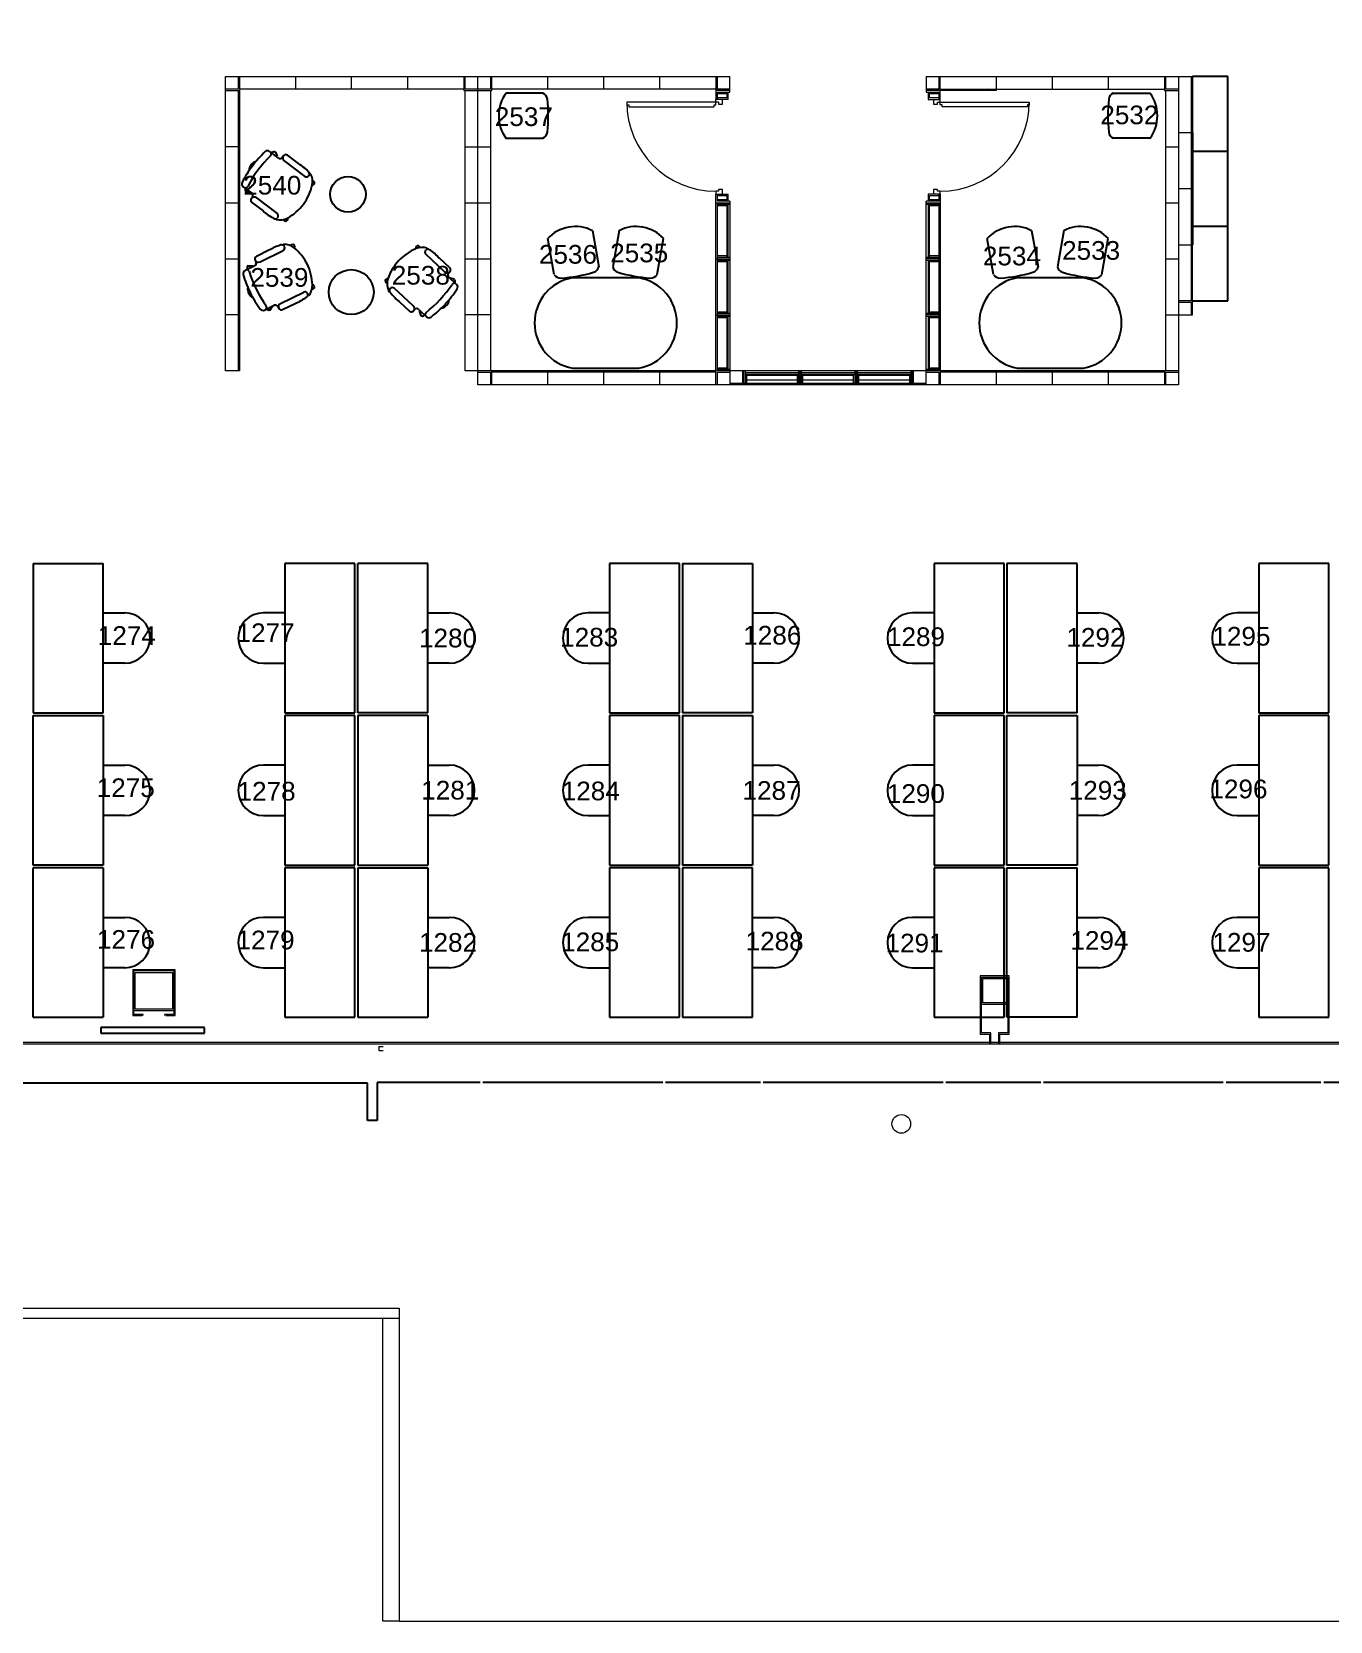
# Model space of a CAD drawing. Header units: millimetres. Extents: x -87 to 119687, y -2887 to 43508.
# Drawn here: x 35458 to 49356, y -2887 to 14130 of the extents above; entities that cross this region are included whole.
import ezdxf

# ---------------------------------------------------------------- set-up
doc = ezdxf.new("R2010")
doc.units = ezdxf.units.MM
for name, color, linetype in [('@_line-plan-doors', 7, 'Continuous'), ('@_line-plan-furniture', 7, 'Continuous'), ('@_line-plan-panels', 7, 'Continuous'), ('@_line-plan-walls', 7, 'Continuous'), ('@_text-object-seat', 7, 'Continuous')]:
    doc.layers.add(name, color=color, linetype=linetype)
doc.styles.get("Standard").update_dxf_attribs({"font": 'arial.ttf'})

# ---------------------------------------------------------------- blocks, each defined once
blk = doc.blocks.new('@_floor_10')
at = {"layer": '@_line-plan-doors', "lineweight": 13}
for p, q in [((41827, 13377), (41827, 13349)), ((42809, 13377), (41827, 13377)), ((41827, 13349), (41847, 13349)), ((41847, 13349), (41847, 13327)), ((41847, 13327), (42761, 13327)), ((42761, 13349), (42781, 13349)), ((42761, 13327), (42761, 13349)), ((42781, 13349), (42781, 13407)), ((42809, 13377), (42809, 13357)), ((42809, 13357), (42851, 13357)), ((42851, 13357), (42851, 13407)), ((45111, 13407), (45111, 13357)), ((45111, 13357), (45153, 13357)), ((45153, 13357), (45153, 13377)), ((45153, 13377), (46135, 13377)), ((45181, 13349), (45181, 13407)), ((45201, 13349), (45181, 13349)), ((45201, 13327), (45201, 13349)), ((46115, 13327), (45201, 13327)), ((46115, 13349), (46115, 13327)), ((46135, 13349), (46115, 13349)), ((46135, 13377), (46135, 13349)), ((42809, 12423), (42781, 12423)), ((42781, 12423), (42781, 12393)), ((42851, 12443), (42809, 12443)), ((42809, 12443), (42809, 12423)), ((42851, 12393), (42851, 12443)), ((45153, 12443), (45111, 12443)), ((45111, 12443), (45111, 12393)), ((45153, 12423), (45153, 12443)), ((45181, 12423), (45153, 12423)), ((45181, 12393), (45181, 12423))]:
    blk.add_line(p, q, dxfattribs=at)
for centre, start, end in [((42781, 13377), 180, 270), ((45181, 13377), 270, 0)]:
    blk.add_arc(centre, 954, start, end, dxfattribs=at)
at = {"layer": '@_line-plan-furniture'}
for p, q in [((48261, 13650), (47881, 13650)), ((48261, 11250), (48261, 13650)), ((40929, 13474), (40536, 13474)), ((47033, 13474), (47426, 13474)), ((40536, 12990), (40929, 12990)), ((47426, 12990), (47033, 12990)), ((47881, 13050), (47881, 11850)), ((38096, 12780), (38004, 12849)), ((38066, 12841), (38085, 12797)), ((38151, 12803), (38138, 12786)), ((38313, 12719), (38193, 12809)), ((48261, 12850), (47881, 12850)), ((38159, 12748), (38380, 12582)), ((37721, 12471), (37813, 12402)), ((38422, 12588), (38424, 12591)), ((37750, 12419), (37798, 12414)), ((37819, 12360), (37807, 12344)), ((37813, 12302), (37933, 12212)), ((37862, 12351), (38083, 12185)), ((38089, 12143), (38087, 12141)), ((41049, 11530), (40981, 11917)), ((41458, 12001), (41526, 11613)), ((41744, 12001), (41676, 11613)), ((42153, 11530), (42221, 11917)), ((45752, 11530), (45684, 11917)), ((46160, 12001), (46229, 11613)), ((46504, 12001), (46436, 11613)), ((46913, 11530), (46981, 11917)), ((47881, 12050), (48261, 12050)), ((37996, 11791), (37862, 11724)), ((37901, 11667), (38149, 11789)), ((38163, 11829), (38161, 11832)), ((39673, 11790), (39675, 11793)), ((39877, 11560), (39675, 11748)), ((37844, 11625), (37740, 11575)), ((37775, 11626), (37823, 11623)), ((37848, 11684), (37857, 11666)), ((39931, 11604), (39821, 11706)), ((39919, 11546), (39933, 11562)), ((40005, 11426), (39921, 11504)), ((39982, 11480), (39935, 11491)), ((41957, 11496), (41245, 11496)), ((46717, 11496), (46005, 11496)), ((38120, 11222), (38368, 11344)), ((38408, 11330), (38409, 11327)), ((39295, 11382), (39293, 11380)), ((39540, 11196), (39338, 11384)), ((39391, 11241), (39501, 11139)), ((47881, 11250), (48261, 11250)), ((37948, 11151), (38052, 11202)), ((38008, 11153), (38035, 11193)), ((38092, 11188), (38101, 11170)), ((38141, 11156), (38276, 11222)), ((39543, 11141), (39557, 11156)), ((39600, 11158), (39684, 11079)), ((39624, 11094), (39609, 11140)), ((41245, 10530), (41957, 10530)), ((46005, 10530), (46717, 10530)), ((35473, 8439), (36223, 8439)), ((35473, 8439), (35473, 6839)), ((36223, 6839), (36223, 8439)), ((38917, 8439), (38167, 8439)), ((38167, 8439), (38167, 6839)), ((38917, 6839), (38917, 8439)), ((38947, 6839), (38947, 8439)), ((39697, 8439), (38947, 8439)), ((39697, 6839), (39697, 8439)), ((41642, 8439), (41642, 6839)), ((42392, 8439), (41642, 8439)), ((42392, 6839), (42392, 8439)), ((42422, 8439), (43172, 8439)), ((42422, 8439), (42422, 6839)), ((43172, 8439), (43172, 6839)), ((45866, 8439), (45116, 8439)), ((45116, 8439), (45116, 6839)), ((45866, 6839), (45866, 8439)), ((46646, 8439), (45896, 8439)), ((45896, 8439), (45896, 6839)), ((46646, 6839), (46646, 8439)), ((49341, 8439), (48591, 8439)), ((48591, 8439), (48591, 6839)), ((49341, 6839), (49341, 8439)), ((36223, 7909), (36453, 7909)), ((38167, 7909), (37937, 7909)), ((39697, 7909), (39927, 7909)), ((41642, 7909), (41412, 7909)), ((43172, 7909), (43402, 7909)), ((45116, 7909), (44886, 7909)), ((46646, 7909), (46876, 7909)), ((48591, 7909), (48361, 7909)), ((36453, 7369), (36223, 7369)), ((37937, 7369), (38167, 7369)), ((39927, 7369), (39697, 7369)), ((41412, 7369), (41642, 7369)), ((43402, 7369), (43172, 7369)), ((44886, 7369), (45116, 7369)), ((46876, 7369), (46646, 7369)), ((48361, 7369), (48591, 7369)), ((35473, 6839), (36223, 6839)), ((35473, 5209), (35473, 6809)), ((35473, 6809), (36223, 6809)), ((36223, 6809), (36223, 5209)), ((38167, 6839), (38917, 6839)), ((38167, 6809), (38167, 5209)), ((38917, 6809), (38167, 6809)), ((38917, 5209), (38917, 6809)), ((39697, 6839), (38947, 6839)), ((39697, 6809), (38947, 6809)), ((38947, 6809), (38947, 5209)), ((39697, 6809), (39697, 5209)), ((41642, 6839), (42392, 6839)), ((42392, 6809), (41642, 6809)), ((41642, 6809), (41642, 5209)), ((42392, 5209), (42392, 6809)), ((43172, 6839), (42422, 6839)), ((42422, 6809), (43172, 6809)), ((42422, 6809), (42422, 5209)), ((43172, 6809), (43172, 5209)), ((45116, 6839), (45866, 6839)), ((45866, 6809), (45116, 6809)), ((45116, 6809), (45116, 5209)), ((45866, 5209), (45866, 6809)), ((46646, 6839), (45896, 6839)), ((45896, 5209), (45896, 6809)), ((45896, 6809), (46646, 6809)), ((46646, 6809), (46646, 5209)), ((48591, 6839), (49341, 6839)), ((49341, 6809), (48591, 6809)), ((48591, 6809), (48591, 5209)), ((49341, 5209), (49341, 6809)), ((36223, 6279), (36453, 6279)), ((38167, 6279), (37937, 6279)), ((39697, 6279), (39927, 6279)), ((41642, 6279), (41412, 6279)), ((43172, 6279), (43402, 6279)), ((45116, 6279), (44886, 6279)), ((46646, 6279), (46876, 6279)), ((48591, 6279), (48361, 6279)), ((36453, 5739), (36223, 5739)), ((37937, 5739), (38167, 5739)), ((39927, 5739), (39697, 5739)), ((41412, 5739), (41642, 5739)), ((43402, 5739), (43172, 5739)), ((44886, 5739), (45116, 5739)), ((46876, 5739), (46646, 5739)), ((48361, 5739), (48591, 5739)), ((36223, 5209), (35473, 5209)), ((35473, 3579), (35473, 5179)), ((36223, 5179), (35473, 5179)), ((36223, 5179), (36223, 3579)), ((38167, 5209), (38917, 5209)), ((38167, 5179), (38167, 3579)), ((38917, 5179), (38167, 5179)), ((38917, 3579), (38917, 5179)), ((38947, 5209), (39697, 5209)), ((38947, 5179), (39697, 5179)), ((38947, 5179), (38947, 3579)), ((39697, 5179), (39697, 3579)), ((41642, 5209), (42392, 5209)), ((42392, 5179), (41642, 5179)), ((41642, 5179), (41642, 3579)), ((42392, 3579), (42392, 5179)), ((43172, 5209), (42422, 5209)), ((43172, 5179), (42422, 5179)), ((42422, 5179), (42422, 3579)), ((43172, 3579), (43172, 5179)), ((45116, 5209), (45866, 5209)), ((45116, 5179), (45116, 3579)), ((45866, 5179), (45116, 5179)), ((45866, 3579), (45866, 5179)), ((46646, 5209), (45896, 5209)), ((45896, 3579), (45896, 5179)), ((45896, 5179), (46646, 5179)), ((46646, 3579), (46646, 5179)), ((48591, 5209), (49341, 5209)), ((49341, 5179), (48591, 5179)), ((48591, 5179), (48591, 3579)), ((49341, 3579), (49341, 5179)), ((36223, 4649), (36453, 4649)), ((38167, 4649), (37937, 4649)), ((39697, 4649), (39927, 4649)), ((41642, 4649), (41412, 4649)), ((43172, 4649), (43402, 4649)), ((45116, 4649), (44886, 4649)), ((46646, 4649), (46876, 4649)), ((48591, 4649), (48361, 4649)), ((36453, 4109), (36223, 4109)), ((37937, 4109), (38167, 4109)), ((39927, 4109), (39697, 4109)), ((41412, 4109), (41642, 4109)), ((43402, 4109), (43172, 4109)), ((44886, 4109), (45116, 4109)), ((46876, 4109), (46646, 4109)), ((48361, 4109), (48591, 4109)), ((35473, 3579), (36223, 3579)), ((38167, 3579), (38917, 3579)), ((38947, 3579), (39697, 3579)), ((41642, 3579), (42392, 3579)), ((42422, 3579), (43172, 3579)), ((45116, 3579), (45866, 3579)), ((46646, 3579), (45896, 3579)), ((48591, 3579), (49341, 3579))]:
    blk.add_line(p, q, dxfattribs=at)
for centre, radius in [((38842, 12390), 190), ((38877, 11343), 241)]:
    blk.add_circle(centre, radius, dxfattribs=at)
for centre, radius, start, end in [((40831, 13242), 375, 141.8401, 181.5744), ((40898, 13401), 78.8, 5.9734, 67.2175), ((47064, 13401), 78.8, 112.7825, 174.0266), ((47131, 13242), 375, 358.4256, 38.1599), ((39279, 13232), 1707, 354.0325, 5.9734), ((48683, 13232), 1707, 174.0266, 185.9675), ((40831, 13221), 375, 178.4256, 218.1599), ((47131, 13221), 375, 321.8401, 1.5744), ((40898, 13062), 78.8, 293.1121, 354.1551), ((47064, 13062), 78.8, 185.8449, 246.8879), ((38900, 11889), 1273, 133.9042, 152.5955), ((38697, 12050), 1088, 132.9163, 143.8286), ((37981, 12819), 37.8, 53.1906, 131.0503), ((37985, 12824), 36.9, 332.126, 22.116), ((38051, 12822), 24.2, 53.1906, 143.1906), ((38114, 12804), 30, 233.1906, 323.1906), ((38183, 12780), 40, 143.1906, 233.1906), ((38175, 12785), 30, 53.1906, 143.1906), ((38683, 12031), 1088, 142.5527, 153.465), ((37885, 12643), 102, 106.82, 179.5613), ((37983, 12203), 612, 41.545, 57.4459), ((38400, 12609), 30, 323.1906, 44.2276), ((38293, 12527), 170, 347.5013, 28.88), ((37744, 12501), 37.8, 155.331, 233.1906), ((37740, 12496), 36.9, 264.2652, 325.1052), ((37764, 12439), 24.2, 143.1906, 233.1906), ((37927, 12608), 545, 323.5299, 347.5013), ((38398, 12606), 30, 233.1906, 323.1906), ((38464, 12511), 21.4, 254.1622, 95.0572), ((37831, 12326), 30, 143.1906, 233.1906), ((37838, 12319), 40, 53.1906, 143.1906), ((37795, 12378), 30, 323.1906, 53.1906), ((37931, 12613), 545, 298.88, 322.8513), ((38335, 12673), 612, 228.9354, 242.1537), ((38063, 12158), 30, 242.1537, 323.1906), ((38112, 12285), 170, 257.5013, 298.88), ((38065, 12161), 30, 323.1906, 53.1906), ((38176, 12125), 21.4, 191.3241, 32.219), ((41260, 11666), 375, 98.4256, 138.1599), ((41281, 11670), 375, 61.8401, 101.5744), ((41921, 11670), 375, 78.4256, 118.1599), ((41942, 11666), 375, 41.8401, 81.5744), ((45963, 11666), 375, 98.4256, 138.1599), ((45983, 11670), 375, 61.8401, 101.5744), ((46681, 11670), 375, 78.4256, 118.1599), ((46702, 11666), 375, 41.8401, 81.5744), ((38306, 11263), 612, 107.2276, 120.4459), ((38134, 11819), 30, 26.1906, 107.2276), ((38136, 11816), 30, 296.1906, 26.1906), ((38158, 11686), 170, 50.5013, 91.88), ((38251, 11831), 21.4, 317.1622, 158.0572), ((37920, 11396), 545, 26.5299, 50.5013), ((39782, 11306), 545, 112.88, 136.8513), ((39589, 11818), 21.4, 5.3241, 206.219), ((39636, 11652), 170, 71.5013, 112.88), ((39695, 11770), 30, 137.1906, 227.1906), ((39697, 11772), 30, 56.1537, 137.1906), ((39373, 11289), 612, 42.9354, 56.1537), ((37757, 11541), 37.8, 116.1906, 194.0503), ((37754, 11546), 36.9, 35.126, 85.116), ((37786, 11604), 24.2, 116.1906, 206.1906), ((37830, 11652), 30, 296.1906, 26.1906), ((37875, 11697), 30, 116.1906, 206.1906), ((37883, 11703), 40, 206.1906, 296.1906), ((37917, 11402), 545, 1.88, 25.8513), ((39786, 11311), 545, 137.5299, 161.5013), ((39911, 11582), 30, 317.1906, 47.1906), ((41449, 11631), 78.8, 285.8449, 346.8879), ((41753, 11631), 78.8, 193.1121, 254.1551), ((46152, 11631), 78.8, 285.8449, 346.8879), ((46513, 11631), 78.8, 193.1121, 254.1551), ((38767, 11830), 1088, 195.9163, 206.8286), ((39002, 11938), 1273, 196.9042, 215.5955), ((38292, 11414), 170, 320.5013, 1.88), ((38463, 11399), 21.4, 254.3241, 95.219), ((39262, 11464), 21.4, 68.1622, 269.0572), ((39431, 11430), 170, 161.5013, 202.88), ((38893, 12127), 1273, 307.9042, 326.5955), ((39904, 11590), 40, 227.1906, 317.1906), ((39941, 11526), 30, 137.1906, 227.1906), ((39984, 11402), 36.9, 78.2652, 139.1052), ((39965, 11462), 24.2, 317.1906, 47.1906), ((39979, 11398), 37.8, 329.331, 47.1906), ((41329, 11013), 490, 99.7982, 260.2018), ((41115, 11572), 78.8, 212.7825, 274.0266), ((41001, 13196), 1707, 274.0266, 285.9675), ((42201, 13196), 1707, 254.0325, 265.9734), ((41873, 11013), 490, 279.7982, 80.2018), ((42086, 11572), 78.8, 265.9734, 327.2175), ((46089, 11013), 490, 99.7982, 260.2018), ((45818, 11572), 78.8, 212.7825, 274.0266), ((45704, 13196), 1707, 274.0266, 285.9675), ((46961, 13196), 1707, 254.0325, 265.9734), ((46633, 11013), 490, 279.7982, 80.2018), ((46846, 11572), 78.8, 265.9734, 327.2175), ((37870, 11375), 102, 169.82, 242.5613), ((38777, 11808), 1088, 205.5527, 216.465), ((38047, 11790), 612, 291.9354, 305.1537), ((38381, 11317), 30, 26.1906, 116.1906), ((38382, 11314), 30, 305.1537, 26.1906), ((39772, 11720), 612, 215.545, 231.4459), ((39315, 11360), 30, 137.1906, 218.2276), ((39317, 11362), 30, 47.1906, 137.1906), ((39824, 11272), 102, 280.82, 353.5613), ((39094, 11964), 1088, 316.5527, 327.465), ((37932, 11185), 37.8, 218.331, 296.1906), ((37935, 11179), 36.9, 327.2652, 28.1052), ((37997, 11175), 24.2, 206.1906, 296.1906), ((38065, 11175), 30, 26.1906, 116.1906), ((38138, 11186), 40, 116.1906, 206.1906), ((38128, 11183), 30, 206.1906, 296.1906), ((39521, 11161), 30, 227.1906, 317.1906), ((39513, 11167), 40, 317.1906, 47.1906), ((39579, 11136), 30, 47.1906, 137.1906), ((39640, 11111), 24.2, 227.1906, 317.1906), ((39706, 11102), 36.9, 146.126, 196.116), ((39710, 11107), 37.8, 227.1906, 305.0503), ((39078, 11946), 1088, 306.9163, 317.8286), ((36453, 7639), 270, 270, 90), ((37937, 7639), 270, 90, 270), ((39927, 7639), 270, 270, 90), ((41412, 7639), 270, 90, 270), ((43402, 7639), 270, 270, 90), ((44886, 7639), 270, 90, 270), ((46876, 7639), 270, 270, 90), ((48361, 7639), 270, 90, 270), ((36453, 6009), 270, 270, 90), ((37937, 6009), 270, 90, 270), ((39927, 6009), 270, 270, 90), ((41412, 6009), 270, 90, 270), ((43402, 6009), 270, 270, 90), ((44886, 6009), 270, 90, 270), ((46876, 6009), 270, 270, 90), ((48361, 6009), 270, 90, 270), ((36453, 4379), 270, 270, 90), ((37937, 4379), 270, 90, 270), ((39927, 4379), 270, 270, 90), ((41412, 4379), 270, 90, 270), ((43402, 4379), 270, 270, 90), ((44886, 4379), 270, 90, 270), ((46876, 4379), 270, 270, 90), ((48361, 4379), 270, 90, 270)]:
    blk.add_arc(centre, radius, start, end, dxfattribs=at)
at = {"layer": '@_line-plan-panels', "lineweight": 5}
for p, q in [((37531, 13650), (42931, 13650)), ((37531, 10500), (37531, 13650)), ((37666, 13650), (37666, 13515)), ((37681, 13650), (37681, 10500)), ((38281, 13650), (38281, 13515)), ((38881, 13515), (38881, 13650)), ((39481, 13650), (39481, 13515)), ((40081, 13650), (40081, 13500)), ((40096, 13515), (40096, 13650)), ((40231, 10350), (40231, 13650)), ((40366, 13650), (40366, 13515)), ((40381, 13500), (40381, 13650)), ((40981, 13515), (40981, 13650)), ((41581, 13515), (41581, 13650)), ((42181, 13515), (42181, 13650)), ((42781, 13650), (42781, 13407)), ((42796, 13515), (42796, 13650)), ((42931, 13485), (42931, 13650)), ((45031, 13650), (45031, 13485)), ((45031, 13650), (47881, 13650)), ((45166, 13650), (45166, 13515)), ((45181, 13407), (45181, 13650)), ((45781, 13650), (45781, 13500)), ((46381, 13650), (46381, 13515)), ((46981, 13650), (46981, 13515)), ((47581, 13650), (47581, 13500)), ((47596, 13515), (47596, 13650)), ((47731, 13650), (47731, 10350)), ((47866, 13650), (47866, 11250)), ((47881, 13650), (47881, 13050)), ((37666, 13515), (37531, 13515)), ((37531, 13500), (37681, 13500)), ((37666, 13500), (37666, 10500)), ((40081, 13515), (37681, 13515)), ((40081, 13500), (40381, 13500)), ((40366, 13515), (40096, 13515)), ((40096, 10500), (40096, 13500)), ((40366, 13500), (40366, 10500)), ((42781, 13515), (40381, 13515)), ((42931, 13500), (42781, 13500)), ((42931, 13515), (42796, 13515)), ((42796, 13407), (42796, 13485)), ((42796, 13485), (42931, 13485)), ((42796, 13470), (42896, 13470)), ((42896, 13470), (42896, 13422)), ((42911, 13407), (42911, 13485)), ((45166, 13515), (45031, 13515)), ((45781, 13500), (45031, 13500)), ((45031, 13485), (45166, 13485)), ((45051, 13485), (45051, 13407)), ((45066, 13422), (45066, 13470)), ((45066, 13470), (45166, 13470)), ((45166, 13485), (45166, 13407)), ((45181, 13515), (47581, 13515)), ((45688, 13515), (45643, 13500)), ((47581, 13500), (47731, 13500)), ((47731, 13515), (47596, 13515)), ((47596, 10500), (47596, 13500)), ((42911, 13407), (42781, 13407)), ((42896, 13422), (42796, 13422)), ((45051, 13407), (45181, 13407)), ((45166, 13422), (45066, 13422)), ((47866, 13335), (47881, 13335)), ((47881, 13050), (47731, 13050)), ((37681, 12900), (37531, 12900)), ((40096, 12900), (40366, 12900)), ((47596, 12900), (47731, 12900)), ((47866, 12450), (47731, 12450)), ((37531, 12300), (37681, 12300)), ((40096, 12300), (40366, 12300)), ((42781, 10350), (42781, 12393)), ((42781, 12393), (42911, 12393)), ((42781, 12300), (42931, 12300)), ((42796, 12315), (42796, 12393)), ((42796, 12378), (42896, 12378)), ((42896, 12330), (42796, 12330)), ((42931, 12315), (42796, 12315)), ((42796, 10500), (42796, 12300)), ((42796, 12285), (42931, 12285)), ((42796, 12270), (42896, 12270)), ((42896, 12378), (42896, 12330)), ((42896, 12285), (42896, 11715)), ((42911, 12315), (42911, 12393)), ((42911, 11715), (42911, 12285)), ((42931, 12315), (42931, 10350)), ((45031, 10350), (45031, 12315)), ((45166, 12315), (45031, 12315)), ((45031, 12300), (45181, 12300)), ((45031, 12285), (45166, 12285)), ((45181, 12393), (45051, 12393)), ((45051, 12393), (45051, 12315)), ((45051, 12285), (45051, 11715)), ((45066, 12330), (45066, 12378)), ((45066, 12378), (45166, 12378)), ((45166, 12330), (45066, 12330)), ((45066, 11715), (45066, 12285)), ((45066, 12270), (45166, 12270)), ((45166, 12393), (45166, 12315)), ((45166, 12300), (45166, 10500)), ((45181, 12393), (45181, 10350)), ((47596, 12300), (47731, 12300)), ((47731, 11850), (47881, 11850)), ((47881, 11100), (47881, 11850)), ((37531, 11700), (37681, 11700)), ((40096, 11700), (40366, 11700)), ((42781, 11700), (42931, 11700)), ((42896, 11730), (42796, 11730)), ((42931, 11715), (42796, 11715)), ((42796, 11685), (42931, 11685)), ((42796, 11670), (42896, 11670)), ((42896, 11685), (42896, 11115)), ((42911, 11115), (42911, 11685)), ((45166, 11715), (45031, 11715)), ((45181, 11700), (45031, 11700)), ((45031, 11685), (45166, 11685)), ((45051, 11685), (45051, 11115)), ((45166, 11730), (45066, 11730)), ((45066, 11115), (45066, 11685)), ((45066, 11670), (45166, 11670)), ((47596, 11700), (47731, 11700)), ((47866, 11430), (47881, 11430)), ((47881, 11250), (47731, 11250)), ((47731, 11235), (47866, 11235)), ((47866, 11235), (47866, 11100)), ((37681, 11100), (37531, 11100)), ((40366, 11100), (40096, 11100)), ((42781, 11100), (42931, 11100)), ((42896, 11130), (42796, 11130)), ((42931, 11115), (42796, 11115)), ((42796, 11085), (42931, 11085)), ((42796, 11070), (42896, 11070)), ((42896, 11085), (42896, 10515)), ((42911, 10515), (42911, 11085)), ((45166, 11115), (45031, 11115)), ((45181, 11100), (45031, 11100)), ((45031, 11085), (45166, 11085)), ((45051, 11085), (45051, 10515)), ((45166, 11130), (45066, 11130)), ((45066, 10515), (45066, 11085)), ((45066, 11070), (45166, 11070)), ((47596, 11100), (47881, 11100)), ((37681, 10500), (37531, 10500)), ((47731, 10500), (40096, 10500)), ((40231, 10485), (40366, 10485)), ((40366, 10485), (40366, 10350)), ((40381, 10350), (40381, 10500)), ((42781, 10485), (40381, 10485)), ((40453, 10500), (40408, 10485)), ((40981, 10350), (40981, 10500)), ((41406, 10500), (41361, 10485)), ((41581, 10350), (41581, 10500)), ((42181, 10350), (42181, 10500)), ((42358, 10500), (42313, 10485)), ((42896, 10530), (42796, 10530)), ((42931, 10515), (42796, 10515)), ((42796, 10350), (42796, 10485)), ((42796, 10485), (42931, 10485)), ((43066, 10500), (43066, 10365)), ((43081, 10350), (43081, 10500)), ((43096, 10365), (43096, 10500)), ((43666, 10480), (43096, 10480)), ((43096, 10465), (43666, 10465)), ((43111, 10365), (43111, 10465)), ((43111, 10453), (43651, 10453)), ((43111, 10403), (43651, 10403)), ((43651, 10465), (43651, 10365)), ((43666, 10500), (43666, 10365)), ((43681, 10350), (43681, 10500)), ((43696, 10365), (43696, 10500)), ((44266, 10480), (43696, 10480)), ((43696, 10465), (44266, 10465)), ((43711, 10365), (43711, 10465)), ((43711, 10453), (44251, 10453)), ((43711, 10403), (44251, 10403)), ((44251, 10465), (44251, 10365)), ((44266, 10500), (44266, 10365)), ((44281, 10350), (44281, 10500)), ((44296, 10365), (44296, 10500)), ((44866, 10480), (44296, 10480)), ((44296, 10465), (44866, 10465)), ((44311, 10365), (44311, 10465)), ((44311, 10453), (44851, 10453)), ((44311, 10403), (44851, 10403)), ((44851, 10465), (44851, 10365)), ((44866, 10500), (44866, 10365)), ((44881, 10500), (44881, 10350)), ((44896, 10365), (44896, 10500)), ((45166, 10515), (45031, 10515)), ((45031, 10485), (45166, 10485)), ((45166, 10530), (45066, 10530)), ((45166, 10485), (45166, 10350)), ((45216, 10500), (45181, 10488)), ((47581, 10485), (45181, 10485)), ((45781, 10500), (45781, 10350)), ((46168, 10500), (46123, 10485)), ((46381, 10500), (46381, 10350)), ((46981, 10500), (46981, 10350)), ((47121, 10500), (47076, 10485)), ((47581, 10500), (47581, 10350)), ((47596, 10350), (47596, 10485)), ((47596, 10485), (47731, 10485)), ((47731, 10350), (40231, 10350)), ((43066, 10365), (42931, 10365)), ((44881, 10365), (43081, 10365)), ((45031, 10365), (44896, 10365))]:
    blk.add_line(p, q, dxfattribs=at)
at = {"layer": '@_line-plan-walls', "lineweight": 18}
for p, q in [((36992, 4087), (36538, 4087)), ((36538, 4087), (36538, 3598)), ((36992, 3598), (36992, 4087)), ((36979, 4075), (36550, 4075)), ((36550, 3610), (36550, 4075)), ((36565, 4060), (36964, 4060)), ((36565, 3666), (36565, 4060)), ((36964, 4060), (36964, 3666)), ((36979, 4075), (36979, 3610)), ((45920, 4021), (45609, 4021)), ((45609, 4021), (45609, 3399)), ((45622, 4009), (45907, 4009)), ((45622, 3412), (45622, 4009)), ((45637, 3994), (45892, 3994)), ((45637, 3733), (45637, 3994)), ((45892, 3994), (45892, 3733)), ((45907, 4009), (45907, 3412)), ((45920, 3399), (45920, 4021)), ((36538, 3598), (36638, 3598)), ((36550, 3651), (36979, 3651)), ((36650, 3610), (36550, 3610)), ((36964, 3666), (36565, 3666)), ((36650, 3598), (36650, 3610)), ((36979, 3610), (36879, 3610)), ((36879, 3610), (36879, 3598)), ((36892, 3598), (36992, 3598)), ((45622, 3718), (45907, 3718)), ((45892, 3733), (45637, 3733)), ((45722, 3412), (45622, 3412)), ((45722, 3299), (45722, 3412)), ((45907, 3412), (45807, 3412)), ((45807, 3412), (45807, 3299)), ((19863, 3293), (52805, 3293)), ((45609, 3399), (45709, 3399)), ((45709, 3399), (45709, 3299)), ((45709, 3299), (45722, 3299)), ((45807, 3299), (45820, 3299)), ((45820, 3399), (45920, 3399)), ((45820, 3299), (45820, 3399))]:
    blk.add_line(p, q, dxfattribs=at)
at = {"layer": '@_line-plan-walls'}
for p, q in [((37305, 3470), (36195, 3470)), ((36195, 3470), (36195, 3410)), ((36195, 3410), (37305, 3410)), ((37305, 3410), (37305, 3470)), ((39050, 2875), (19250, 2875)), ((39050, 2475), (39050, 2875)), ((40257, 2881), (39155, 2881)), ((39155, 2881), (39155, 2475)), ((42212, 2881), (40287, 2881)), ((43257, 2881), (42242, 2881)), ((45212, 2881), (43287, 2881)), ((46257, 2881), (45242, 2881)), ((48212, 2881), (46287, 2881)), ((49257, 2881), (48242, 2881)), ((51212, 2881), (49287, 2881)), ((39155, 2475), (39050, 2475))]:
    blk.add_line(p, q, dxfattribs=at)
at = {"layer": '@_line-plan-walls', "lineweight": 9}
for p, q in [((39220, 3262), (39170, 3262)), ((39172, 3262), (39172, 3223)), ((39172, 3223), (39220, 3223)), ((21123, 358), (39390, 358)), ((21410, 463), (39390, 463)), ((39213, 358), (39213, -2882)), ((39390, 463), (39390, -2887)), ((39213, -2882), (39390, -2882)), ((39390, -2887), (51960, -2887))]:
    blk.add_line(p, q, dxfattribs=at)
blk.add_lwpolyline([(75305, 41058), (75305, 41863), (84160, 41888), (84160, 28838), (84842, 28838), (84842, 338), (76326, 283), (76326, 1094), (70671, 1094), (70671, 338), (52805, 327), (52805, 3308), (19863, 3308), (19863, 14436), (20903, 14436), (20903, 16778), (20422, 16778), (20422, 17171), (19785, 17171), (19844, 39927), (24305, 39958)], dxfattribs=at)
blk.add_circle((44765, 2438), 100, dxfattribs=at)
at = {"layer": '@_text-object-seat', "char_height": 200, "attachment_point": 5}
for s, insert in [('2537', (40725, 13220)), ('2532', (47206, 13239)), ('2540', (38032, 12486)), ('2536', (41197, 11746)), ('2535', (41960, 11761)), ('2534', (45949, 11728)), ('2533', (46797, 11788)), ('2539', (38108, 11499)), ('2538', (39622, 11522)), ('1274', (36475, 7666)), ('1277', (37960, 7696)), ('1280', (39913, 7638)), ('1283', (41424, 7647)), ('1286', (43384, 7668)), ('1289', (44922, 7652)), ('1292', (46843, 7645)), ('1295', (48406, 7657)), ('1275', (36463, 6035)), ('1278', (37971, 5998)), ('1281', (39937, 6009)), ('1284', (41441, 6001)), ('1287', (43376, 6006)), ('1290', (44921, 5973)), ('1293', (46868, 6008)), ('1296', (48374, 6022)), ('1276', (36466, 4411)), ('1279', (37960, 4405)), ('1282', (39913, 4379)), ('1285', (41435, 4385)), ('1288', (43409, 4393)), ('1291', (44907, 4372)), ('1294', (46886, 4400)), ('1297', (48406, 4380))]:
    blk.add_mtext(s, dxfattribs=dict(at, insert=insert))

msp = doc.modelspace()

# ---------------------------------------------------------------- block references
msp.add_blockref('@_floor_10', (0, 0))

doc.saveas('drawing.dxf')
